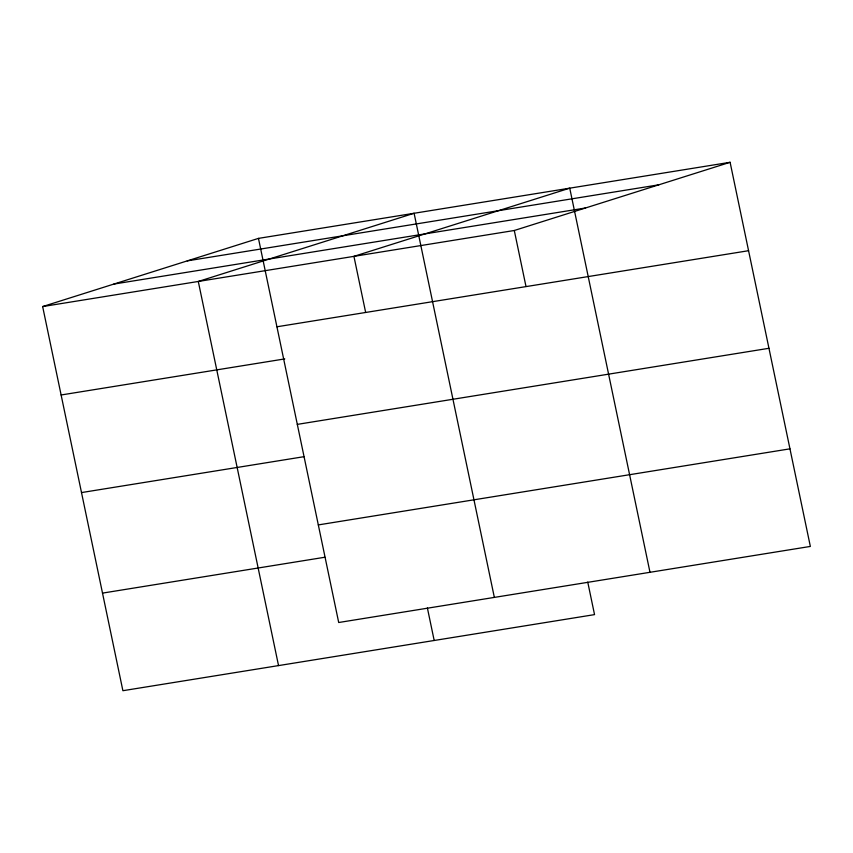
<?xml version="1.0" encoding="UTF-8"?>
<svg xmlns="http://www.w3.org/2000/svg" width="853" height="853" viewBox="0 0 853 853"><rect width="100%" height="100%" fill="white"/><g stroke="black" fill="none" stroke-linecap="round" stroke-linejoin="round"><path stroke-width="1.28" d="M587.749 582.087L594.541 614.618L122.896 690.706L42.65 306.568L258.459 238.382L730.104 162.294L810.35 546.432L338.705 622.509L258.459 238.382M42.65 306.568L514.295 230.491L730.104 162.294M187.244 260.879L658.889 184.802M113.865 284.07L585.51 207.993M276.926 326.784L748.571 250.707M61.117 394.982L284.774 358.91M297.313 424.378L768.958 348.291M81.504 492.576L303.849 456.707M318.318 524.915L789.963 448.838M102.509 593.112L324.854 557.244M649.986 572.299L569.74 188.161L353.931 256.358L365.617 312.262M514.295 230.491L525.97 286.395M494.345 597.399L414.1 213.271L198.291 281.469L278.536 665.596M427.385 607.965L434.188 640.486"/></g></svg>
